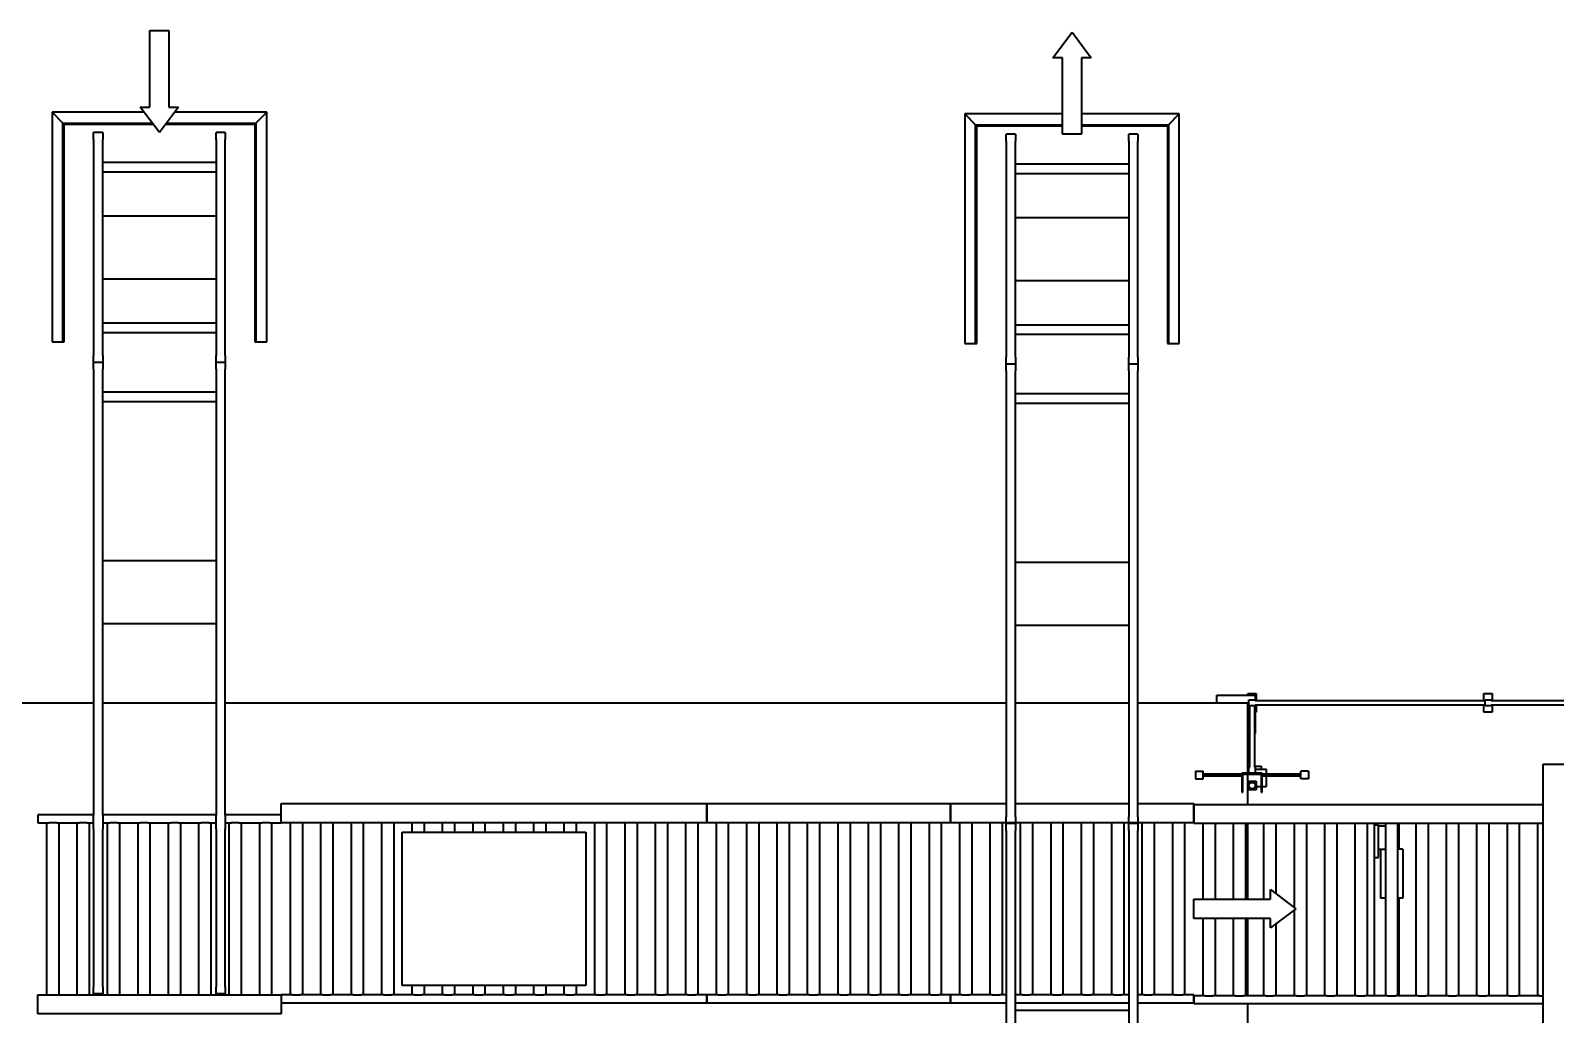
# Model space of a CAD drawing. Header units: millimetres. Extents: x 0 to 84100, y 0 to 59400.
# Drawn here: x 7035 to 16985, y 17592 to 24015 of the extents above; entities that cross this region are included whole.
import ezdxf

# ---------------------------------------------------------------- set-up
doc = ezdxf.new("R2010")
doc.units = ezdxf.units.MM
doc.header["$LTSCALE"] = 100
doc.layers.add('Visible (ISO)', color=7, linetype='Continuous', lineweight=35)

msp = doc.modelspace()

# ---------------------------------------------------------------- linework, layer by layer
at = {"layer": 'Visible (ISO)'}
for p, q in [((7813.45, 23515.18), (7813.45, 24015.18)), ((7813.45, 24015.18), (7938.45, 24015.18)), ((7938.45, 24015.18), (7938.45, 23515.18)), ((13705.95, 23837.51), (13830.95, 24004.18)), ((13830.95, 24004.18), (13955.95, 23837.51)), ((13768.45, 23837.51), (13705.95, 23837.51)), ((13768.45, 23337.51), (13768.45, 23837.51)), ((13893.45, 23837.51), (13893.45, 23337.51)), ((13955.95, 23837.51), (13893.45, 23837.51)), ((7750.95, 23515.18), (7813.45, 23515.18)), ((7875.95, 23348.51), (7750.95, 23515.18)), ((8000.95, 23515.18), (7875.95, 23348.51)), ((7938.45, 23515.18), (8000.95, 23515.18)), ((7353.73, 23481.79), (7175.95, 23481.79)), ((7175.95, 23481.79), (7175.95, 22081.79)), ((7175.95, 23481.79), (7246.66, 23411.08)), ((7246.66, 23411.08), (7829.02, 23411.08)), ((7246.66, 21981.79), (7246.66, 23411.08)), ((7253.73, 21981.79), (7253.73, 23404.01)), ((7253.73, 23404.01), (7834.32, 23404.01)), ((7775.99, 23481.79), (7353.73, 23481.79)), ((7917.57, 23404.01), (8498.17, 23404.01)), ((7922.88, 23411.08), (8505.24, 23411.08)), ((8398.17, 23481.79), (7975.91, 23481.79)), ((8575.95, 23481.79), (8398.17, 23481.79)), ((8498.17, 23404.01), (8498.17, 21981.79)), ((8505.24, 23411.08), (8575.95, 23481.79)), ((8505.24, 23411.08), (8505.24, 21981.79)), ((8575.95, 22081.79), (8575.95, 23481.79)), ((13308.73, 23470.79), (13130.95, 23470.79)), ((13130.95, 23470.79), (13130.95, 22070.79)), ((13130.95, 23470.79), (13201.66, 23400.08)), ((13201.66, 23400.08), (13768.45, 23400.08)), ((13201.66, 21970.79), (13201.66, 23400.08)), ((13208.73, 21970.79), (13208.73, 23393.01)), ((13208.73, 23393.01), (13768.45, 23393.01)), ((13768.45, 23470.79), (13308.73, 23470.79)), ((14353.17, 23470.79), (13893.45, 23470.79)), ((13893.45, 23400.08), (14460.24, 23400.08)), ((13893.45, 23393.01), (14453.17, 23393.01)), ((14530.95, 23470.79), (14353.17, 23470.79)), ((14453.17, 23393.01), (14453.17, 21970.79)), ((14460.24, 23400.08), (14530.95, 23470.79)), ((14460.24, 23400.08), (14460.24, 21970.79)), ((14530.95, 22070.79), (14530.95, 23470.79)), ((7445.95, 23304.01), (7445.95, 23348.51)), ((7505.95, 23348.51), (7445.95, 23348.51)), ((7445.95, 23304.01), (7445.95, 21893.01)), ((7505.95, 23348.51), (7505.95, 23304.01)), ((7505.95, 21893.01), (7505.95, 23304.01)), ((8245.95, 23304.01), (8245.95, 23348.51)), ((8305.95, 23348.51), (8245.95, 23348.51)), ((8245.95, 23304.01), (8245.95, 21893.01)), ((8305.95, 23348.51), (8305.95, 23304.01)), ((8305.95, 21893.01), (8305.95, 23304.01)), ((13400.95, 23293.01), (13400.95, 23337.51)), ((13460.95, 23337.51), (13400.95, 23337.51)), ((13400.95, 23293.01), (13400.95, 21882.01)), ((13460.95, 23337.51), (13460.95, 23293.01)), ((13460.95, 21882.01), (13460.95, 23293.01)), ((13893.45, 23337.51), (13768.45, 23337.51)), ((14200.95, 23293.01), (14200.95, 23337.51)), ((14260.95, 23337.51), (14200.95, 23337.51)), ((14200.95, 23293.01), (14200.95, 21882.01)), ((14260.95, 23337.51), (14260.95, 23293.01)), ((14260.95, 21882.01), (14260.95, 23293.01)), ((8245.95, 23153.51), (7505.95, 23153.51)), ((7505.95, 23093.51), (8245.95, 23093.51)), ((14200.95, 23142.51), (13460.95, 23142.51)), ((13460.95, 23082.51), (14200.95, 23082.51)), ((8245.95, 22803.51), (7505.95, 22803.51)), ((14200.95, 22792.51), (13460.95, 22792.51)), ((7505.95, 22393.51), (8245.95, 22393.51)), ((13460.95, 22382.51), (14200.95, 22382.51)), ((8245.95, 22103.51), (7505.95, 22103.51)), ((14200.95, 22092.51), (13460.95, 22092.51)), ((7175.95, 22081.79), (7175.95, 21981.79)), ((7505.95, 22043.51), (8245.95, 22043.51)), ((8575.95, 21981.79), (8575.95, 22081.79)), ((13130.95, 22070.79), (13130.95, 21970.79)), ((13460.95, 22032.51), (14200.95, 22032.51)), ((14530.95, 21970.79), (14530.95, 22070.79)), ((7175.95, 21981.79), (7246.66, 21981.79)), ((7246.66, 21981.79), (7253.73, 21981.79)), ((7445.95, 21848.51), (7445.95, 21893.01)), ((7505.95, 21893.01), (7505.95, 21848.51)), ((8245.95, 21848.51), (8245.95, 21893.01)), ((8305.95, 21893.01), (8305.95, 21848.51)), ((8498.17, 21981.79), (8505.24, 21981.79)), ((8505.24, 21981.79), (8575.95, 21981.79)), ((13130.95, 21970.79), (13201.66, 21970.79)), ((13201.66, 21970.79), (13208.73, 21970.79)), ((14453.17, 21970.79), (14460.24, 21970.79)), ((14460.24, 21970.79), (14530.95, 21970.79)), ((7445.95, 21804.01), (7445.95, 21848.51)), ((7505.95, 21848.51), (7445.95, 21848.51)), ((7505.95, 21848.51), (7445.95, 21848.51)), ((7445.95, 21804.01), (7445.95, 18893.01)), ((7505.95, 21848.51), (7505.95, 21804.01)), ((7505.95, 18893.01), (7505.95, 21804.01)), ((8245.95, 21804.01), (8245.95, 21848.51)), ((8305.95, 21848.51), (8245.95, 21848.51)), ((8305.95, 21848.51), (8245.95, 21848.51)), ((8245.95, 21804.01), (8245.95, 18893.01)), ((8305.95, 21848.51), (8305.95, 21804.01)), ((8305.95, 18893.01), (8305.95, 21804.01)), ((13400.95, 21837.51), (13400.95, 21882.01)), ((13400.95, 21793.01), (13400.95, 21837.51)), ((13460.95, 21837.51), (13400.95, 21837.51)), ((13460.95, 21837.51), (13400.95, 21837.51)), ((13400.95, 21793.01), (13400.95, 18882.01)), ((13460.95, 21882.01), (13460.95, 21837.51)), ((13460.95, 21837.51), (13460.95, 21793.01)), ((13460.95, 18882.01), (13460.95, 21793.01)), ((14200.95, 21837.51), (14200.95, 21882.01)), ((14200.95, 21793.01), (14200.95, 21837.51)), ((14260.95, 21837.51), (14200.95, 21837.51)), ((14260.95, 21837.51), (14200.95, 21837.51)), ((14200.95, 21793.01), (14200.95, 18882.01)), ((14260.95, 21882.01), (14260.95, 21837.51)), ((14260.95, 21837.51), (14260.95, 21793.01)), ((14260.95, 18882.01), (14260.95, 21793.01)), ((8245.95, 21653.51), (7505.95, 21653.51)), ((7505.95, 21593.51), (8245.95, 21593.51)), ((14200.95, 21642.51), (13460.95, 21642.51)), ((13460.95, 21582.51), (14200.95, 21582.51)), ((8245.95, 20553.51), (7505.95, 20553.51)), ((14200.95, 20542.51), (13460.95, 20542.51)), ((7505.95, 20143.51), (8245.95, 20143.51)), ((13460.95, 20132.51), (14200.95, 20132.51)), ((6717.95, 19626.01), (7445.95, 19626.01)), ((7505.95, 19626.01), (8245.95, 19626.01)), ((8305.95, 19626.01), (13400.95, 19626.01)), ((13460.95, 19626.01), (14200.95, 19626.01)), ((14260.95, 19626.01), (14974.95, 19626.01)), ((14774.95, 19626.01), (14774.95, 19676.01)), ((14774.95, 19676.01), (15024.95, 19676.01)), ((14974.95, 19626.01), (14974.95, 19166.01)), ((14977.95, 19676.01), (14977.95, 19686.01)), ((14977.95, 19686.01), (15032.95, 19686.01)), ((14985.45, 19646.01), (15025.45, 19646.01)), ((14985.45, 19606.01), (14985.45, 19646.01)), ((15025.45, 19606.01), (14985.45, 19606.01)), ((15020.45, 19606.01), (14990.45, 19606.01)), ((14990.45, 19206.01), (14990.45, 19606.01)), ((15020.45, 19606.01), (15020.45, 19206.01)), ((15024.95, 19676.01), (15024.95, 19646.01)), ((15024.95, 19606.01), (15024.95, 19426.01)), ((15025.45, 19646.01), (15025.45, 19641.01)), ((15025.45, 19641.01), (16525.45, 19641.01)), ((15025.45, 19611.01), (15025.45, 19606.01)), ((16525.45, 19611.01), (15025.45, 19611.01)), ((15032.95, 19686.01), (15032.95, 19641.01)), ((15032.95, 19611.01), (15032.95, 19566.01)), ((16517.95, 19641.01), (16517.95, 19686.01)), ((16517.95, 19686.01), (16572.95, 19686.01)), ((16517.95, 19566.01), (16517.95, 19611.01)), ((16525.45, 19646.01), (16565.45, 19646.01)), ((16525.45, 19606.01), (16525.45, 19646.01)), ((16525.45, 19611.01), (16525.45, 19641.01)), ((16565.45, 19606.01), (16525.45, 19606.01)), ((16565.45, 19646.01), (16565.45, 19641.01)), ((16565.45, 19641.01), (18065.45, 19641.01)), ((16565.45, 19611.01), (16565.45, 19606.01)), ((18065.45, 19611.01), (16565.45, 19611.01)), ((16572.95, 19686.01), (16572.95, 19641.01)), ((16572.95, 19611.01), (16572.95, 19566.01)), ((15032.95, 19566.01), (15024.95, 19566.01)), ((16572.95, 19566.01), (16517.95, 19566.01)), ((14990.45, 19426.01), (14974.95, 19426.01)), ((15024.95, 19426.01), (15020.45, 19426.01)), ((14974.95, 19213.51), (14990.45, 19213.51)), ((14985.45, 19206.01), (14990.45, 19206.01)), ((14985.45, 19166.01), (14985.45, 19206.01)), ((15020.45, 19213.51), (15065.45, 19213.51)), ((15020.45, 19206.01), (15025.45, 19206.01)), ((15025.45, 19206.01), (15025.45, 19166.01)), ((15065.45, 19213.51), (15065.45, 19190.01)), ((16905.45, 10026.01), (16905.45, 19226.01)), ((16905.45, 19226.01), (27030.45, 19226.01)), ((14636.45, 19179.01), (14686.45, 19179.01)), ((14636.45, 19179.01), (14636.45, 19129.01)), ((14636.45, 19129.01), (14686.45, 19129.01)), ((14686.45, 19129.01), (14686.45, 19179.01)), ((14939.45, 19160.01), (14686.45, 19160.01)), ((14939.45, 19148.01), (14686.45, 19148.01)), ((14939.45, 19166.01), (14939.45, 19044.01)), ((15071.45, 19166.01), (14939.45, 19166.01)), ((14945.45, 19044.01), (14945.45, 19160.01)), ((14945.45, 19160.01), (15065.45, 19160.01)), ((14985.45, 19190.01), (14974.95, 19190.01)), ((14974.95, 19160.01), (14974.95, 18962.51)), ((14979.45, 19114.01), (15031.45, 19114.01)), ((14979.45, 19058.01), (14979.45, 19114.01)), ((15100.45, 19190.01), (15025.45, 19190.01)), ((15031.45, 19114.01), (15031.45, 19058.01)), ((15065.45, 19160.01), (15065.45, 19044.01)), ((15071.45, 19044.01), (15071.45, 19166.01)), ((15324.45, 19160.01), (15071.45, 19160.01)), ((15324.45, 19148.01), (15071.45, 19148.01)), ((15100.45, 19160.01), (15100.45, 19190.01)), ((15100.45, 19080.01), (15100.45, 19148.01)), ((15374.45, 19179.01), (15324.45, 19179.01)), ((15324.45, 19129.01), (15324.45, 19179.01)), ((15374.45, 19129.01), (15324.45, 19129.01)), ((15374.45, 19179.01), (15374.45, 19129.01)), ((14939.45, 19044.01), (14945.45, 19044.01)), ((14974.95, 19080.01), (14979.45, 19080.01)), ((15031.45, 19058.01), (14979.45, 19058.01)), ((15031.45, 19080.01), (15065.45, 19080.01)), ((15065.45, 19044.01), (15071.45, 19044.01)), ((15071.45, 19080.01), (15100.45, 19080.01)), ((8669.95, 18968.01), (11448.95, 18968.01)), ((8669.95, 18843.01), (8669.95, 18968.01)), ((11448.95, 18968.01), (13036.95, 18968.01)), ((11448.95, 18843.01), (11448.95, 18968.01)), ((11448.95, 18968.01), (11448.95, 18843.01)), ((13036.95, 18968.01), (13400.95, 18968.01)), ((13036.95, 18843.01), (13036.95, 18968.01)), ((13036.95, 18968.01), (13036.95, 18843.01)), ((13460.95, 18968.01), (14200.95, 18968.01)), ((14260.95, 18968.01), (14624.95, 18968.01)), ((14624.95, 18968.01), (14624.95, 18843.01)), ((14624.95, 18962.51), (16905.45, 18962.51)), ((14624.95, 18837.51), (14624.95, 18962.51)), ((7445.95, 18895.01), (7081.95, 18895.01)), ((7081.95, 18895.01), (7081.95, 18843.01)), ((7081.95, 18843.01), (7155.92, 18843.01)), ((7141.2, 17720.01), (7141.2, 18843.01)), ((7206.48, 18843.01), (7155.92, 18843.01)), ((7206.48, 18843.01), (7354.42, 18843.01)), ((7221.2, 17720.01), (7221.2, 18843.01)), ((7339.7, 17720.01), (7339.7, 18843.01)), ((7404.98, 18843.01), (7354.42, 18843.01)), ((7404.98, 18843.01), (7445.95, 18843.01)), ((7419.7, 17720.01), (7419.7, 18843.01)), ((7445.95, 18850.02), (7445.95, 18893.01)), ((7445.95, 18804.01), (7445.95, 18847)), ((8245.95, 18895.01), (7505.95, 18895.01)), ((7505.95, 18893.01), (7505.95, 18850.02)), ((7505.95, 18847), (7505.95, 18804.01)), ((7505.95, 18843.01), (7552.92, 18843.01)), ((7538.2, 17720.01), (7538.2, 18843.01)), ((7603.48, 18843.01), (7552.92, 18843.01)), ((7603.48, 18843.01), (7751.42, 18843.01)), ((7618.2, 17720.01), (7618.2, 18843.01)), ((7736.7, 17720.01), (7736.7, 18843.01)), ((7801.98, 18843.01), (7751.42, 18843.01)), ((7801.98, 18843.01), (7949.92, 18843.01)), ((7816.7, 17720.01), (7816.7, 18843.01)), ((7935.2, 17720.01), (7935.2, 18843.01)), ((8000.48, 18843.01), (7949.92, 18843.01)), ((8000.48, 18843.01), (8148.42, 18843.01)), ((8015.2, 17720.01), (8015.2, 18843.01)), ((8133.7, 17720.01), (8133.7, 18843.01)), ((8198.98, 18843.01), (8148.42, 18843.01)), ((8198.98, 18843.01), (8245.95, 18843.01)), ((8213.7, 17720.01), (8213.7, 18843.01)), ((8245.95, 18850.02), (8245.95, 18893.01)), ((8245.95, 18804.01), (8245.95, 18847)), ((8669.95, 18895.01), (8305.95, 18895.01)), ((8305.95, 18893.01), (8305.95, 18850.02)), ((8305.95, 18847), (8305.95, 18804.01)), ((8305.95, 18843.01), (8346.92, 18843.01)), ((8332.2, 17720.01), (8332.2, 18843.01)), ((8397.48, 18843.01), (8346.92, 18843.01)), ((8397.48, 18843.01), (8545.42, 18843.01)), ((8412.2, 17720.01), (8412.2, 18843.01)), ((8530.7, 17720.01), (8530.7, 18843.01)), ((8595.98, 18843.01), (8545.42, 18843.01)), ((8595.98, 18843.01), (8669.95, 18843.01)), ((8610.7, 17720.01), (8610.7, 18843.01)), ((11448.95, 18843.01), (8669.95, 18843.01)), ((8729.2, 18843.01), (8729.2, 17720.01)), ((8809.2, 18843.01), (8809.2, 17720.01)), ((8927.7, 18843.01), (8927.7, 17720.01)), ((9007.7, 18843.01), (9007.7, 17720.01)), ((9126.2, 18843.01), (9126.2, 17720.01)), ((9206.2, 18843.01), (9206.2, 17720.01)), ((9324.7, 18843.01), (9324.7, 17720.01)), ((9404.7, 18843.01), (9404.7, 17720.01)), ((9523.2, 18843.01), (9523.2, 18781.51)), ((9603.2, 18843.01), (9603.2, 18781.51)), ((9721.7, 18843.01), (9721.7, 18781.51)), ((9801.7, 18843.01), (9801.7, 18781.51)), ((9920.2, 18843.01), (9920.2, 18781.51)), ((10000.2, 18843.01), (10000.2, 18781.51)), ((10118.7, 18843.01), (10118.7, 18781.51)), ((10198.7, 18843.01), (10198.7, 18781.51)), ((10317.2, 18843.01), (10317.2, 18781.51)), ((10397.2, 18843.01), (10397.2, 18781.51)), ((10515.7, 18843.01), (10515.7, 18781.51)), ((10595.7, 18843.01), (10595.7, 18781.51)), ((10714.2, 18843.01), (10714.2, 17720.01)), ((10794.2, 18843.01), (10794.2, 17720.01)), ((10912.7, 18843.01), (10912.7, 17720.01)), ((10992.7, 18843.01), (10992.7, 17720.01)), ((11111.2, 18843.01), (11111.2, 17720.01)), ((11191.2, 18843.01), (11191.2, 17720.01)), ((11309.7, 18843.01), (11309.7, 17720.01)), ((11389.7, 18843.01), (11389.7, 17720.01)), ((13036.95, 18843.01), (11448.95, 18843.01)), ((11508.2, 18843.01), (11508.2, 17720.01)), ((11588.2, 18843.01), (11588.2, 17720.01)), ((11706.7, 18843.01), (11706.7, 17720.01)), ((11786.7, 18843.01), (11786.7, 17720.01)), ((11905.2, 18843.01), (11905.2, 17720.01)), ((11985.2, 18843.01), (11985.2, 17720.01)), ((12103.7, 18843.01), (12103.7, 17720.01)), ((12183.7, 18843.01), (12183.7, 17720.01)), ((12302.2, 18843.01), (12302.2, 17720.01)), ((12382.2, 18843.01), (12382.2, 17720.01)), ((12500.7, 18843.01), (12500.7, 17720.01)), ((12580.7, 18843.01), (12580.7, 17720.01)), ((12699.2, 18843.01), (12699.2, 17720.01)), ((12779.2, 18843.01), (12779.2, 17720.01)), ((12897.7, 18843.01), (12897.7, 17720.01)), ((12977.7, 18843.01), (12977.7, 17720.01)), ((14624.95, 18843.01), (13036.95, 18843.01)), ((13096.2, 18843.01), (13096.2, 17720.01)), ((13176.2, 18843.01), (13176.2, 17720.01)), ((13294.7, 18843.01), (13294.7, 17720.01)), ((13374.7, 18843.01), (13374.7, 17720.01)), ((13400.95, 18848.7), (13400.95, 18882.01)), ((13400.95, 18837.51), (13400.95, 18843.01)), ((13400.95, 18793.01), (13400.95, 18837.51)), ((13460.95, 18837.51), (13400.95, 18837.51)), ((13460.95, 18837.51), (13400.95, 18837.51)), ((13460.95, 18882.01), (13460.95, 18848.7)), ((13460.95, 18843.01), (13460.95, 18837.51)), ((13460.95, 18837.51), (13460.95, 18793.01)), ((13493.2, 18843.01), (13493.2, 17720.01)), ((13573.2, 18843.01), (13573.2, 17720.01)), ((13691.7, 18843.01), (13691.7, 17720.01)), ((13771.7, 18843.01), (13771.7, 17720.01)), ((13890.2, 18843.01), (13890.2, 17720.01)), ((13970.2, 18843.01), (13970.2, 17720.01)), ((14088.7, 18843.01), (14088.7, 17720.01)), ((14168.7, 18843.01), (14168.7, 17720.01)), ((14200.95, 18848.7), (14200.95, 18882.01)), ((14200.95, 18837.51), (14200.95, 18843.01)), ((14200.95, 18793.01), (14200.95, 18837.51)), ((14260.95, 18837.51), (14200.95, 18837.51)), ((14260.95, 18837.51), (14200.95, 18837.51)), ((14260.95, 18882.01), (14260.95, 18848.7)), ((14260.95, 18843.01), (14260.95, 18837.51)), ((14260.95, 18837.51), (14260.95, 18793.01)), ((14287.2, 18843.01), (14287.2, 17720.01)), ((14367.2, 18843.01), (14367.2, 17720.01)), ((14485.7, 18843.01), (14485.7, 17720.01)), ((14565.7, 18843.01), (14565.7, 17720.01)), ((16905.45, 18837.51), (14624.95, 18837.51)), ((14684.2, 18837.51), (14684.2, 18344.01)), ((14764.2, 18837.51), (14764.2, 18344.01)), ((14882.7, 18837.51), (14882.7, 18344.01)), ((14962.7, 18837.51), (14962.7, 18344.01)), ((14974.95, 18837.51), (14974.95, 18344.01)), ((15081.2, 18837.51), (15081.2, 18344.01)), ((15161.2, 18837.51), (15161.2, 18379.33)), ((15279.7, 18837.51), (15279.7, 18290.45)), ((15359.7, 18837.51), (15359.7, 17714.51)), ((15478.2, 18837.51), (15478.2, 17714.51)), ((15558.2, 18837.51), (15558.2, 17714.51)), ((15676.7, 18837.51), (15676.7, 17714.51)), ((15756.7, 18837.51), (15756.7, 17714.51)), ((15804.95, 18829.01), (15804.95, 18837.51)), ((15804.95, 18617.01), (15804.95, 18829.01)), ((15804.95, 18829.01), (15829.95, 18829.01)), ((15829.95, 18617.01), (15829.95, 18829.01)), ((15829.95, 18822.51), (15875.2, 18822.51)), ((15875.2, 18837.51), (15875.2, 17714.51)), ((15955.2, 18837.51), (15955.2, 17714.51)), ((15964.95, 18670.51), (15964.95, 18837.51)), ((16073.7, 18837.51), (16073.7, 17714.51)), ((16153.7, 18837.51), (16153.7, 17714.51)), ((16272.2, 18837.51), (16272.2, 17714.51)), ((16352.2, 18837.51), (16352.2, 17714.51)), ((16470.7, 18837.51), (16470.7, 17714.51)), ((16550.7, 18837.51), (16550.7, 17714.51)), ((16669.2, 18837.51), (16669.2, 17714.51)), ((16749.2, 18837.51), (16749.2, 17714.51)), ((16867.7, 18837.51), (16867.7, 17714.51)), ((7445.95, 18804.01), (7445.95, 17770.01)), ((7505.95, 17770.01), (7505.95, 18804.01)), ((8245.95, 18804.01), (8245.95, 17770.01)), ((8305.95, 17770.01), (8305.95, 18804.01)), ((9459.45, 17781.51), (9459.45, 18781.51)), ((9459.45, 18781.51), (10659.45, 18781.51)), ((10659.45, 18781.51), (10659.45, 17781.51)), ((13400.95, 18793.01), (13400.95, 16032.01)), ((13460.95, 16032.01), (13460.95, 18793.01)), ((14200.95, 18793.01), (14200.95, 16032.01)), ((14260.95, 16032.01), (14260.95, 18793.01)), ((15804.95, 17714.51), (15804.95, 18617.01)), ((15804.95, 18617.01), (15829.95, 18617.01)), ((15829.95, 18670.51), (15875.2, 18670.51)), ((15844.05, 18670.51), (15844.05, 18351.51)), ((15989.05, 18670.51), (15955.2, 18670.51)), ((15989.05, 18670.51), (15989.05, 18351.51)), ((14624.95, 18219.01), (14624.95, 18344.01)), ((14624.95, 18344.01), (15124.95, 18344.01)), ((15124.95, 18344.01), (15124.95, 18406.51)), ((15124.95, 18406.51), (15291.62, 18281.51)), ((15875.2, 18351.51), (15844.05, 18351.51)), ((15989.05, 18351.51), (15955.2, 18351.51)), ((15964.95, 17714.51), (15964.95, 18351.51)), ((15124.95, 18219.01), (14624.95, 18219.01)), ((14684.2, 18219.01), (14684.2, 17714.51)), ((14764.2, 18219.01), (14764.2, 17714.51)), ((14882.7, 18219.01), (14882.7, 17714.51)), ((14962.7, 18219.01), (14962.7, 17714.51)), ((14974.95, 18219.01), (14974.95, 17714.51)), ((15081.2, 18219.01), (15081.2, 17714.51)), ((15291.62, 18281.51), (15124.95, 18156.51)), ((15124.95, 18156.51), (15124.95, 18219.01)), ((15279.7, 18272.58), (15279.7, 17714.51)), ((15161.2, 18183.7), (15161.2, 17714.51)), ((7081.95, 17720.01), (8669.95, 17720.01)), ((7081.95, 17595.01), (7081.95, 17720.01)), ((7445.95, 17725.51), (7445.95, 17770.01)), ((7505.95, 17725.51), (7445.95, 17725.51)), ((7505.95, 17770.01), (7505.95, 17725.51)), ((8245.95, 17725.51), (8245.95, 17770.01)), ((8305.95, 17725.51), (8245.95, 17725.51)), ((8305.95, 17770.01), (8305.95, 17725.51)), ((8669.95, 17720.01), (8669.95, 17595.01)), ((8743.92, 17720.01), (8669.95, 17720.01)), ((8743.92, 17720.01), (8794.48, 17720.01)), ((8942.42, 17720.01), (8794.48, 17720.01)), ((8942.42, 17720.01), (8992.98, 17720.01)), ((9140.92, 17720.01), (8992.98, 17720.01)), ((9140.92, 17720.01), (9191.48, 17720.01)), ((9339.42, 17720.01), (9191.48, 17720.01)), ((9339.42, 17720.01), (9389.98, 17720.01)), ((9537.92, 17720.01), (9389.98, 17720.01)), ((10659.45, 17781.51), (9459.45, 17781.51)), ((9523.2, 17781.51), (9523.2, 17720.01)), ((9537.92, 17720.01), (9588.48, 17720.01)), ((9736.42, 17720.01), (9588.48, 17720.01)), ((9603.2, 17781.51), (9603.2, 17720.01)), ((9721.7, 17781.51), (9721.7, 17720.01)), ((9736.42, 17720.01), (9786.98, 17720.01)), ((9934.92, 17720.01), (9786.98, 17720.01)), ((9801.7, 17781.51), (9801.7, 17720.01)), ((9920.2, 17781.51), (9920.2, 17720.01)), ((9934.92, 17720.01), (9985.48, 17720.01)), ((10133.42, 17720.01), (9985.48, 17720.01)), ((10000.2, 17781.51), (10000.2, 17720.01)), ((10118.7, 17781.51), (10118.7, 17720.01)), ((10133.42, 17720.01), (10183.98, 17720.01)), ((10331.92, 17720.01), (10183.98, 17720.01)), ((10198.7, 17781.51), (10198.7, 17720.01)), ((10317.2, 17781.51), (10317.2, 17720.01)), ((10331.92, 17720.01), (10382.48, 17720.01)), ((10530.42, 17720.01), (10382.48, 17720.01)), ((10397.2, 17781.51), (10397.2, 17720.01)), ((10515.7, 17781.51), (10515.7, 17720.01)), ((10530.42, 17720.01), (10580.98, 17720.01)), ((10728.92, 17720.01), (10580.98, 17720.01)), ((10595.7, 17781.51), (10595.7, 17720.01)), ((10728.92, 17720.01), (10779.48, 17720.01)), ((10927.42, 17720.01), (10779.48, 17720.01)), ((10927.42, 17720.01), (10977.98, 17720.01)), ((11125.92, 17720.01), (10977.98, 17720.01)), ((11125.92, 17720.01), (11176.48, 17720.01)), ((11324.42, 17720.01), (11176.48, 17720.01)), ((11324.42, 17720.01), (11374.98, 17720.01)), ((11448.95, 17720.01), (11374.98, 17720.01)), ((11522.92, 17720.01), (11448.95, 17720.01)), ((11448.95, 17720.01), (11448.95, 17668.01)), ((11448.95, 17668.01), (11448.95, 17720.01)), ((11522.92, 17720.01), (11573.48, 17720.01)), ((11721.42, 17720.01), (11573.48, 17720.01)), ((11721.42, 17720.01), (11771.98, 17720.01)), ((11919.92, 17720.01), (11771.98, 17720.01)), ((11919.92, 17720.01), (11970.48, 17720.01)), ((12118.42, 17720.01), (11970.48, 17720.01)), ((12118.42, 17720.01), (12168.98, 17720.01)), ((12316.92, 17720.01), (12168.98, 17720.01)), ((12316.92, 17720.01), (12367.48, 17720.01)), ((12515.42, 17720.01), (12367.48, 17720.01)), ((12515.42, 17720.01), (12565.98, 17720.01)), ((12713.92, 17720.01), (12565.98, 17720.01)), ((12713.92, 17720.01), (12764.48, 17720.01)), ((12912.42, 17720.01), (12764.48, 17720.01)), ((12912.42, 17720.01), (12962.98, 17720.01)), ((13036.95, 17720.01), (12962.98, 17720.01)), ((13110.92, 17720.01), (13036.95, 17720.01)), ((13036.95, 17720.01), (13036.95, 17668.01)), ((13036.95, 17668.01), (13036.95, 17720.01)), ((13110.92, 17720.01), (13161.48, 17720.01)), ((13309.42, 17720.01), (13161.48, 17720.01)), ((13309.42, 17720.01), (13359.98, 17720.01)), ((13400.95, 17720.01), (13359.98, 17720.01)), ((13507.92, 17720.01), (13460.95, 17720.01)), ((13507.92, 17720.01), (13558.48, 17720.01)), ((13706.42, 17720.01), (13558.48, 17720.01)), ((13706.42, 17720.01), (13756.98, 17720.01)), ((13904.92, 17720.01), (13756.98, 17720.01)), ((13904.92, 17720.01), (13955.48, 17720.01)), ((14103.42, 17720.01), (13955.48, 17720.01)), ((14103.42, 17720.01), (14153.98, 17720.01)), ((14200.95, 17720.01), (14153.98, 17720.01)), ((14301.92, 17720.01), (14260.95, 17720.01)), ((14301.92, 17720.01), (14352.48, 17720.01)), ((14500.42, 17720.01), (14352.48, 17720.01)), ((14500.42, 17720.01), (14550.98, 17720.01)), ((14624.95, 17720.01), (14550.98, 17720.01)), ((14624.95, 17668.01), (14624.95, 17720.01)), ((14698.92, 17714.51), (14624.95, 17714.51)), ((14624.95, 17714.51), (14624.95, 17662.51)), ((14698.92, 17714.51), (14749.48, 17714.51)), ((14897.42, 17714.51), (14749.48, 17714.51)), ((14897.42, 17714.51), (14947.98, 17714.51)), ((15095.92, 17714.51), (14947.98, 17714.51)), ((15095.92, 17714.51), (15146.48, 17714.51)), ((15294.42, 17714.51), (15146.48, 17714.51)), ((15294.42, 17714.51), (15344.98, 17714.51)), ((15492.92, 17714.51), (15344.98, 17714.51)), ((15492.92, 17714.51), (15543.48, 17714.51)), ((15691.42, 17714.51), (15543.48, 17714.51)), ((15691.42, 17714.51), (15741.98, 17714.51)), ((15889.92, 17714.51), (15741.98, 17714.51)), ((15889.92, 17714.51), (15940.48, 17714.51)), ((16088.42, 17714.51), (15940.48, 17714.51)), ((16088.42, 17714.51), (16138.98, 17714.51)), ((16286.92, 17714.51), (16138.98, 17714.51)), ((16286.92, 17714.51), (16337.48, 17714.51)), ((16485.42, 17714.51), (16337.48, 17714.51)), ((16485.42, 17714.51), (16535.98, 17714.51)), ((16683.92, 17714.51), (16535.98, 17714.51)), ((16683.92, 17714.51), (16734.48, 17714.51)), ((16882.42, 17714.51), (16734.48, 17714.51)), ((16882.42, 17714.51), (16905.45, 17714.51)), ((8669.95, 17668.01), (11448.95, 17668.01)), ((11448.95, 17668.01), (13036.95, 17668.01)), ((13036.95, 17668.01), (13400.95, 17668.01)), ((13460.95, 17668.01), (14200.95, 17668.01)), ((14200.95, 17617.51), (13460.95, 17617.51)), ((14260.95, 17668.01), (14624.95, 17668.01)), ((14624.95, 17662.51), (16905.45, 17662.51)), ((14974.95, 17662.51), (14974.95, 17472.01)), ((8669.95, 17595.01), (7081.95, 17595.01))]:
    msp.add_line(p, q, dxfattribs=at)
msp.add_circle((15005.45, 19086.01), 21, dxfattribs=at)

doc.saveas('drawing.dxf')
